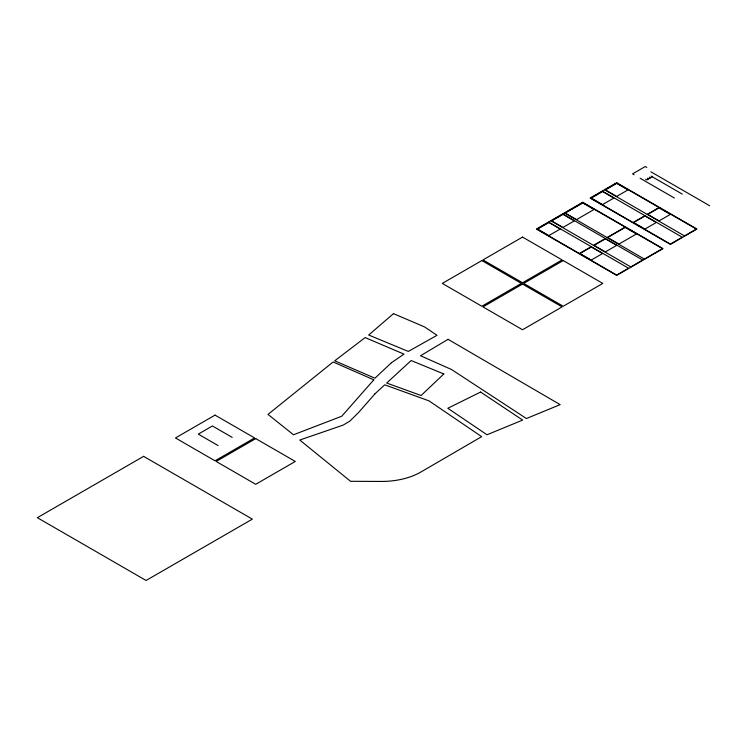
<?xml version="1.0" encoding="UTF-8"?>
<svg xmlns="http://www.w3.org/2000/svg" width="747" height="747" viewBox="0 0 747 747"><rect width="100%" height="100%" fill="white"/><g stroke="black" fill="none" stroke-linecap="round" stroke-linejoin="round"><path stroke-width="1.12" d="M652.262 176.768L646.762 179.943L645.585 179.261M579.383 253.532L591.25 246.678M593.52 245.371L605.387 238.517M607.078 237.537L625.164 227.097M633.073 222.531L644.941 215.678M647.21 214.37L659.078 207.517M646.827 167.421L645.277 166.525L632.55 173.874L634.1 174.77M650.852 171.791L709.65 205.742M651.085 176.096L682.282 194.108M649.255 177.151L650.432 177.833M647.425 178.206L648.592 178.888M640.086 178.216L674.41 198.03M232.196 437.397L212.419 425.977L198.291 434.138L218.068 445.557M375.041 393.753L358.252 412.867L349.68 421.233L343.247 425.071L299.771 440.03L350.548 481.301L381.166 481.442A55.455 32.018 0 0 0 420.972 471.973L481.666 436.64L429.021 400.878L384.742 384.826L375.041 393.753M373.808 379.821L341.743 416.238L293.496 434.773L267.996 414.398L333.134 361.978L373.808 379.821M443.811 373.967L421.093 395.499L386.694 383.034L411.149 360.54L443.811 373.967M391.437 362.725L374.929 378.206L334.721 360.81L365.143 337.579L403.987 354.134L391.437 362.725M393.482 313.637L368.673 335.029L408.329 351.426L437.014 335.31L424.613 326.943L393.482 313.637M448.06 339.334L420.524 355.749L451.477 369.485L526.42 418.525L560.157 404.631L448.06 339.334M481.843 260.572L442.289 283.412L481.843 306.251L521.406 283.412L481.843 260.572M522.536 237.079L482.973 259.919L522.536 282.758L562.099 259.919L522.536 237.079M582.772 202.297L536.43 229.058L616.686 275.391L663.028 248.63L582.772 202.297M616.686 182.726L590.121 198.058L670.376 244.39L696.942 229.058L616.686 182.726M548.868 222.204L537 229.058L616.686 275.064L628.554 268.21L548.868 222.204M562.995 214.044L551.127 220.897L630.813 266.903L642.681 260.049L562.995 214.044M582.772 202.624L564.695 213.063L644.381 259.069L662.458 248.63L582.772 202.624M602.558 191.204L590.69 198.058L670.376 244.064L682.244 237.21L602.558 191.204M616.686 183.052L604.818 189.897L684.504 235.912L696.372 229.058L616.686 183.052M143.62 456.352L37.35 517.69L146.076 580.475L252.346 519.137L143.62 456.352M215.033 415.117L175.47 437.957L215.033 460.806L254.596 437.957L215.033 415.117M548.868 222.531L537.56 229.058L548.868 235.585L560.166 229.058L548.868 222.531M562.995 214.37L551.697 220.897L562.995 227.424L574.303 220.897L562.995 214.37M582.772 202.951L565.255 213.063L576.563 219.59L594.08 209.477L582.772 202.951M602.558 191.531L591.25 198.058L602.558 204.585L613.857 198.058L602.558 191.531M616.686 183.37L605.387 189.897L616.686 196.424L627.994 189.897L616.686 183.37M522.536 284.065L482.973 306.905L522.536 329.744L562.099 306.905L522.536 284.065M563.229 260.572L523.666 283.412L563.229 306.251L602.792 283.412L563.229 260.572M255.726 438.61L216.163 461.45L255.726 484.299L295.289 461.45L255.726 438.61M591.25 247.005L579.952 253.532L591.25 260.049L602.558 253.532L591.25 247.005M605.387 238.844L594.08 245.371L605.387 251.898L616.686 245.371L605.387 238.844M625.164 227.424L607.647 237.537L618.946 244.064L636.472 233.951L625.164 227.424M644.941 216.004L633.643 222.531L644.941 229.058L656.249 222.531L644.941 216.004M659.078 207.843L647.77 214.37L659.078 220.897L670.376 214.37L659.078 207.843M480.601 392.044L447.817 408.273L487.007 434.773L522.657 420.085L480.601 392.044"/></g></svg>
